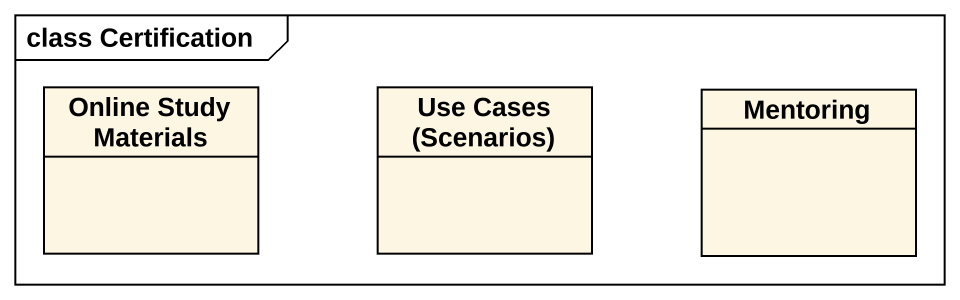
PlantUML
@startuml
mainframe class Certification
hide circle
hide empty members
class "Online Study Materials" as Online_Study_Materials
class "Use Cases (Scenarios)" as Use_Cases_Scenarios
class Mentoring
@enduml
